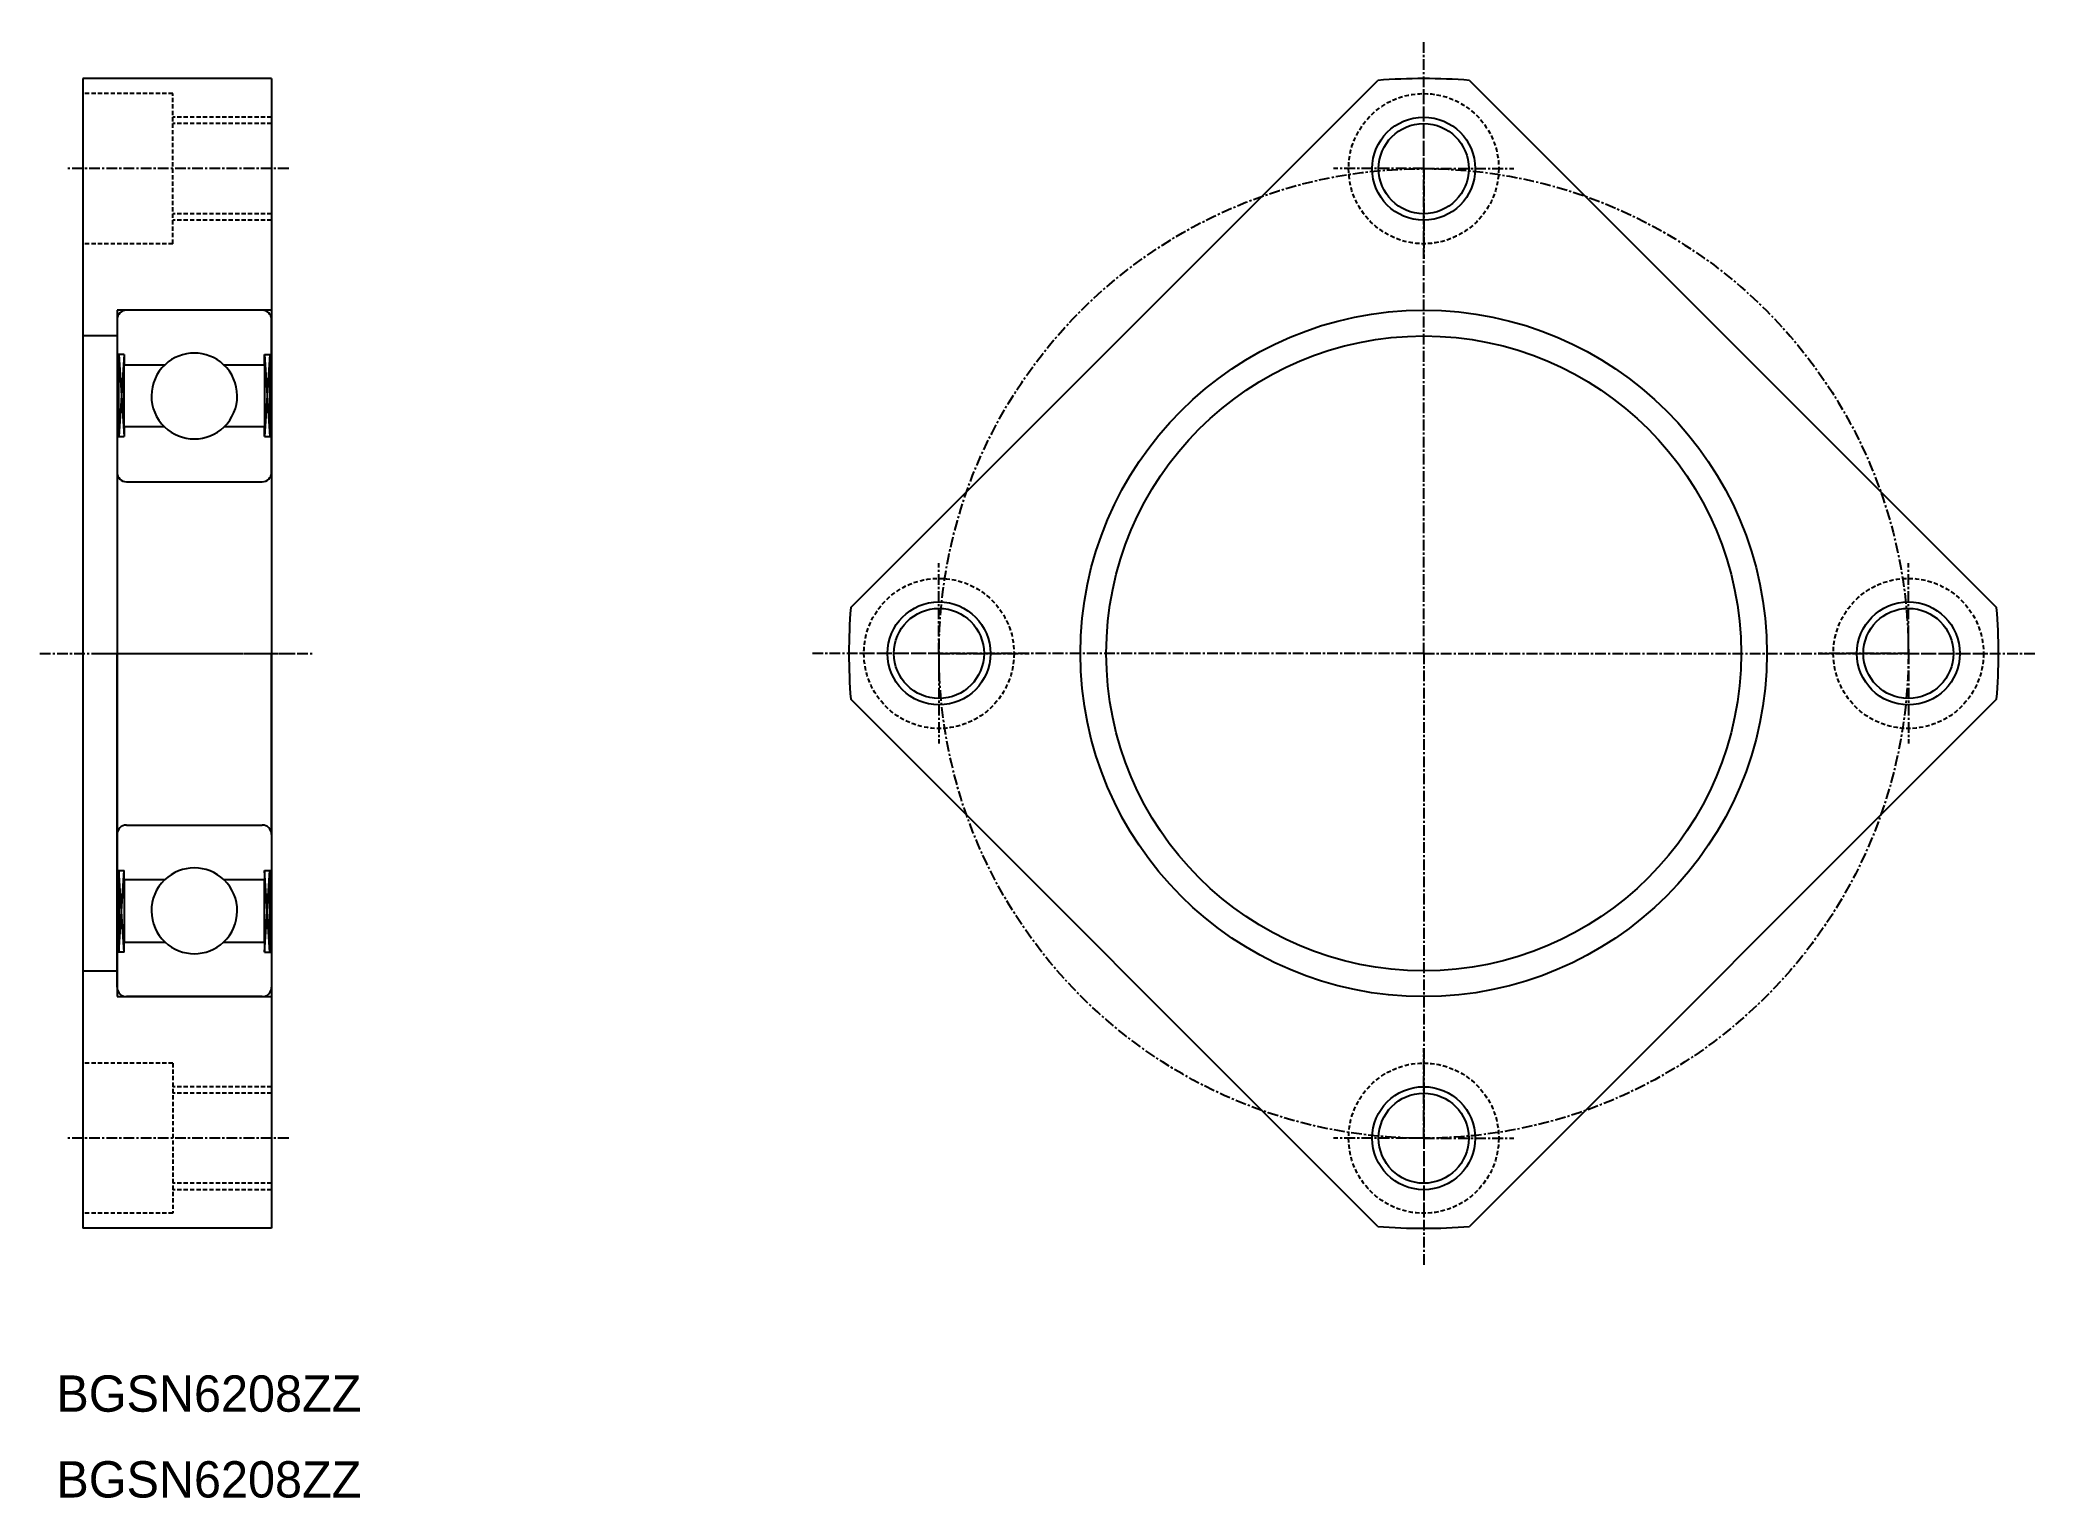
# Model space of a CAD drawing. Extents: x -115 to 118, y -117 to 53.
import ezdxf

# ---------------------------------------------------------------- set-up
doc = ezdxf.new("R2010")
doc.units = 0
doc.linetypes.add('CENTER', pattern=[2, 1.25, -0.25, 0.25, -0.25])
doc.linetypes.add('DASHED', pattern=[0.75, 0.5, -0.25])
doc.layers.get('0').update_dxf_attribs({"linetype": 'CONTINUOUS'})
doc.layers.add('CENTER', color=1, linetype='CENTER')

msp = doc.modelspace()

# ---------------------------------------------------------------- linework, layer by layer
at = {"color": 7, "linetype": 'CONTINUOUS'}
for p, q in [((-87.66, 48.5), (-109.66, 48.5)), ((-109.66, 48.5), (-109.66, -85.5)), ((-87.66, 48.5), (-87.66, -85.5)), ((-20.15, -13.16), (41.3, 48.29)), ((51.98, 48.29), (113.42, -13.16)), ((-87.66, 21.5), (-105.66, 21.5)), ((-105.66, 21.5), (-105.66, -58.5)), ((-88.76, 21.5), (-104.56, 21.5)), ((-105.66, 20.4), (-105.66, 16.33)), ((-87.66, 16.33), (-87.66, 20.4)), ((-105.66, 18.5), (-109.66, 18.5)), ((-104.83, 16.33), (-105.66, 16.33)), ((-105.66, 16.33), (-105.66, 6.8)), ((-105.45, 6.8), (-105.45, 16.33)), ((-105.45, 16.33), (-104.83, 6.8)), ((-104.83, 16.33), (-105.45, 6.8)), ((-104.83, 16.33), (-104.83, 15.15)), ((-88.48, 15.15), (-88.48, 16.33)), ((-88.48, 16.33), (-87.66, 16.33)), ((-88.48, 16.33), (-87.86, 6.8)), ((-87.86, 16.33), (-88.48, 6.8)), ((-87.86, 16.33), (-87.86, 6.8)), ((-87.66, 16.33), (-87.66, 6.8)), ((-104.83, 15.15), (-100.07, 15.15)), ((-104.83, 7.9), (-104.83, 15.15)), ((-93.24, 15.15), (-88.48, 15.15)), ((-88.48, 15.15), (-88.48, 7.9)), ((-100.13, 7.9), (-104.83, 7.9)), ((-104.83, 7.9), (-104.83, 6.8)), ((-88.48, 7.9), (-93.19, 7.9)), ((-88.48, 6.8), (-88.48, 7.9)), ((-105.66, 6.8), (-105.66, 2.6)), ((-105.66, 6.8), (-104.83, 6.8)), ((-88.48, 6.8), (-87.66, 6.8)), ((-87.66, 2.6), (-87.66, 6.8)), ((-105.66, 2.6), (-105.66, -18.5)), ((-87.66, 2.6), (-87.66, -18.5)), ((-104.56, 1.5), (-88.76, 1.5)), ((-105.66, -39.6), (-105.66, -18.5)), ((-87.66, -39.6), (-87.66, -18.5)), ((41.3, -85.29), (-20.15, -23.84)), ((113.42, -23.84), (51.98, -85.29)), ((-104.56, -38.5), (-88.76, -38.5)), ((-105.66, -43.8), (-105.66, -39.6)), ((-87.66, -39.6), (-87.66, -43.8)), ((-105.66, -53.32), (-105.66, -43.8)), ((-105.66, -43.8), (-104.83, -43.8)), ((-105.45, -43.8), (-105.45, -53.32)), ((-105.45, -53.32), (-104.83, -43.8)), ((-104.83, -53.32), (-105.45, -43.8)), ((-104.83, -44.9), (-104.83, -43.8)), ((-88.48, -43.8), (-88.48, -44.9)), ((-88.48, -43.8), (-87.66, -43.8)), ((-88.48, -53.32), (-87.86, -43.8)), ((-87.86, -53.32), (-88.48, -43.8)), ((-87.86, -53.32), (-87.86, -43.8)), ((-87.66, -53.32), (-87.66, -43.8)), ((-100.13, -44.9), (-104.83, -44.9)), ((-104.83, -44.9), (-104.83, -52.15)), ((-88.48, -44.9), (-93.19, -44.9)), ((-88.48, -52.15), (-88.48, -44.9)), ((-105.66, -57.4), (-105.66, -53.32)), ((-104.83, -53.32), (-105.66, -53.32)), ((-104.83, -52.15), (-100.07, -52.15)), ((-104.83, -53.32), (-104.83, -52.15)), ((-93.24, -52.15), (-88.48, -52.15)), ((-88.48, -52.15), (-88.48, -53.32)), ((-88.48, -53.32), (-87.66, -53.32)), ((-87.66, -53.32), (-87.66, -57.4)), ((-109.66, -55.5), (-105.66, -55.5)), ((-105.66, -58.5), (-87.66, -58.5)), ((-88.76, -58.5), (-104.56, -58.5)), ((-87.66, -85.5), (-109.66, -85.5))]:
    msp.add_line(p, q, dxfattribs=at)
at = {"color": 3, "linetype": 'DASHED'}
for p, q in [((-99.16, 46.75), (-109.66, 46.75)), ((-99.16, 29.25), (-99.16, 46.75)), ((-87.66, 44), (-99.16, 44)), ((-87.66, 43.25), (-99.16, 43.25)), ((-87.66, 32.75), (-99.16, 32.75)), ((-87.66, 32), (-99.16, 32)), ((-99.16, 29.25), (-109.66, 29.25)), ((-99.16, -66.25), (-109.66, -66.25)), ((-99.16, -66.25), (-99.16, -83.75)), ((-87.66, -69), (-99.16, -69)), ((-87.66, -69.75), (-99.16, -69.75)), ((-87.66, -80.25), (-99.16, -80.25)), ((-87.66, -81), (-99.16, -81)), ((-99.16, -83.75), (-109.66, -83.75))]:
    msp.add_line(p, q, dxfattribs=at)
for centre in [(46.64, 38), (-9.86, -18.5), (103.14, -18.5), (46.64, -75)]:
    msp.add_circle(centre, 8.75, dxfattribs=at)
at = {"color": 3, "linetype": 'CONTINUOUS'}
for centre in [(46.64, 38), (-9.86, -18.5), (103.14, -18.5), (46.64, -75)]:
    msp.add_circle(centre, 6, dxfattribs=at)
at = {"color": 7, "linetype": 'CONTINUOUS'}
for centre, radius in [((46.64, 38), 5.25), ((46.64, -18.5), 40), ((46.64, -18.5), 37), ((-9.86, -18.5), 5.25), ((103.14, -18.5), 5.25), ((46.64, -75), 5.25)]:
    msp.add_circle(centre, radius, dxfattribs=at)
for centre, radius, start, end in [((46.64, -18.5), 67, 85.4304, 94.5696), ((-104.56, 20.4), 1.1, 90, 180), ((-88.76, 20.4), 1.1, 0, 90), ((-96.66, 11.5), 5, 46.8864, 133.1136), ((-96.66, 11.5), 5, 133.1136, 226.0545), ((-96.66, 11.5), 5, 313.9455, 46.8864), ((-96.66, 11.5), 5, 226.0545, 313.9455), ((-104.56, 2.6), 1.1, 180, 270), ((-88.76, 2.6), 1.1, 270, 0), ((46.64, -18.5), 67, 175.4304, 184.5696), ((46.64, -18.5), 67, 355.4304, 4.5696), ((-104.56, -39.6), 1.1, 90, 180), ((-88.76, -39.6), 1.1, 0, 90), ((-96.66, -48.5), 5, 46.0545, 133.9455), ((-96.66, -48.5), 5, 133.9455, 226.8864), ((-96.66, -48.5), 5, 313.1136, 46.0545), ((-96.66, -48.5), 5, 226.8864, 313.1136), ((-104.56, -57.4), 1.1, 180, 270), ((-88.76, -57.4), 1.1, 270, 0), ((46.64, -18.5), 67, 265.4304, 274.5696)]:
    msp.add_arc(centre, radius, start, end, dxfattribs=at)
at = {"layer": 'CENTER', "color": 1, "linetype": 'CENTER'}
for p, q in [((46.64, -18.5), (46.64, 53)), ((46.64, 38), (46.64, 48.5)), ((-85.66, 38), (-111.66, 38)), ((46.64, 38), (36.14, 38)), ((46.64, 38), (46.64, 27.5)), ((46.64, 38), (57.14, 38)), ((-9.86, -18.5), (-9.86, -8)), ((103.14, -18.5), (103.14, -8)), ((-114.66, -18.5), (-82.66, -18.5)), ((-108.36, -18.5), (-84.96, -18.5)), ((46.64, -18.5), (-24.86, -18.5)), ((-9.86, -18.5), (-20.36, -18.5)), ((-9.86, -18.5), (-9.86, -29)), ((-9.86, -18.5), (0.64, -18.5)), ((46.64, -18.5), (46.64, -90)), ((46.64, -18.5), (118.14, -18.5)), ((103.14, -18.5), (92.64, -18.5)), ((103.14, -18.5), (103.14, -29)), ((103.14, -18.5), (113.64, -18.5)), ((46.64, -75), (46.64, -64.5)), ((-85.66, -75), (-111.66, -75)), ((46.64, -75), (36.14, -75)), ((46.64, -75), (57.14, -75)), ((46.64, -75), (46.64, -85.5))]:
    msp.add_line(p, q, dxfattribs=at)
msp.add_circle((46.64, -18.5), 56.5, dxfattribs=at)

# ---------------------------------------------------------------- texts
at = {"color": 7, "linetype": 'CONTINUOUS'}
for p in [(-112.74, -106.88), (-112.74, -116.88)]:
    msp.add_text('BGSN6208ZZ', height=4.233, dxfattribs=at).set_placement(p)

doc.saveas('drawing.dxf')
